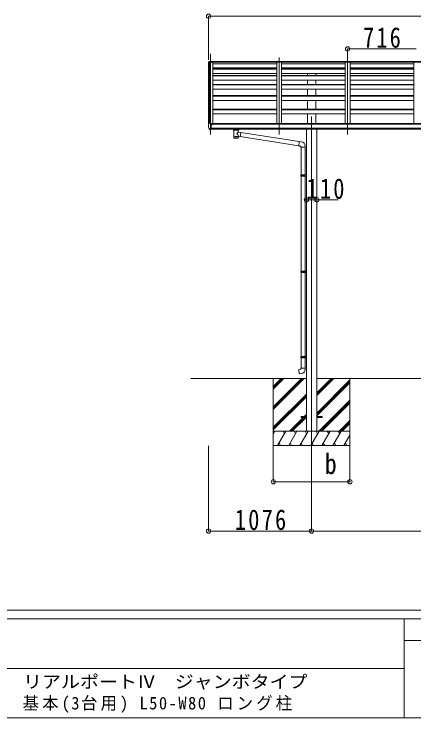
# Model space of a CAD drawing. Units: millimetres at full size. Extents: x -12578 to 12718, y -8779 to 8681.
# Drawn here: x 47 to 4222, y -8779 to -1429 of the extents above; entities that cross this region are included whole.
import ezdxf
from ezdxf.enums import TextEntityAlignment as Align

# ---------------------------------------------------------------- set-up
doc = ezdxf.new("R2010")
doc.units = ezdxf.units.MM
doc.header["$LTSCALE"] = 45
doc.header["$PDMODE"] = 32
doc.header["$PDSIZE"] = 45
for name, color, linetype, lineweight in [('0-0_0', 7, 'Continuous', 9), ('0-1_本体', 4, 'Continuous', 9), ('0-2_部品', 7, 'Continuous', 9), ('0-8_PARTS2', 2, 'Continuous', 9), ('0-A_寸法', 6, 'Continuous', 9), ('F-0_240', 7, 'Continuous', 9)]:
    doc.layers.add(name, color=color, linetype=linetype, lineweight=lineweight)
doc.styles.add('ＭＳ ゴシック', font='')
doc.styles.get('ＭＳ ゴシック').set_extended_font_data('MS Gothic')

msp = doc.modelspace()

# ---------------------------------------------------------------- linework, layer by layer
at = {"layer": '0-0_0'}
for p, q in [((1892.12, -5235.23), (3099.08, -5235.23)), ((2754.08, -5235.23), (2754.08, -5935.23)), ((2754.08, -5529.41), (3048.26, -5235.23)), ((2754.08, -5543.55), (3062.4, -5235.23)), ((2754.08, -5557.69), (3076.55, -5235.23)), ((2754.08, -5345.56), (2864.41, -5235.23)), ((2754.08, -5331.42), (2850.27, -5235.23)), ((2754.08, -5317.28), (2836.13, -5235.23)), ((3209.08, -5235.23), (5999.08, -5235.23)), ((3209.08, -5411.06), (3384.91, -5235.23)), ((3209.08, -5396.92), (3370.77, -5235.23)), ((3209.08, -5382.78), (3356.63, -5235.23)), ((3209.08, -5594.91), (3554.08, -5249.91)), ((3209.08, -5609.05), (3554.08, -5264.05)), ((3209.08, -5623.19), (3554.08, -5278.2)), ((3554.08, -5235.23), (3554.08, -5935.23)), ((2754.08, -5741.54), (3099.08, -5396.54)), ((2754.08, -5755.68), (3099.08, -5410.69)), ((2754.08, -5769.83), (3099.08, -5424.83)), ((3230.89, -5785.23), (3554.08, -5462.04)), ((3245.03, -5785.23), (3554.08, -5476.19)), ((3259.18, -5785.23), (3554.08, -5490.33)), ((2922.52, -5785.23), (3067.18, -5640.58)), ((2936.67, -5785.23), (3081.32, -5640.58)), ((2950.81, -5785.23), (3095.46, -5640.58)), ((3076.18, -5631.58), (3099.08, -5608.68)), ((3090.32, -5631.58), (3099.08, -5622.82)), ((3443.02, -5785.23), (3554.08, -5674.17)), ((3457.17, -5785.23), (3554.08, -5688.32)), ((3471.31, -5786.08), (3554.08, -5703.3)), ((3554.08, -5785.23), (2754.08, -5785.23)), ((2754.08, -5812.74), (2769.96, -5785.23)), ((2798.83, -5935.23), (2885.43, -5785.23)), ((2870.43, -5811.21), (2855.43, -5785.23)), ((2914.3, -5935.23), (3000.9, -5785.23)), ((2985.9, -5811.22), (2970.9, -5785.23)), ((3029.77, -5935.23), (3116.37, -5785.23)), ((3101.37, -5811.21), (3086.37, -5785.23)), ((3145.24, -5935.23), (3231.84, -5785.23)), ((3216.84, -5811.21), (3201.84, -5785.23)), ((3260.71, -5935.23), (3347.31, -5785.23)), ((3332.31, -5811.21), (3317.31, -5785.23)), ((3376.18, -5935.23), (3462.78, -5785.23)), ((3432.78, -5785.23), (3447.78, -5811.21)), ((3548.25, -5785.23), (3554.08, -5795.33)), ((3491.65, -5935.23), (3554.08, -5827.1)), ((2754.08, -5935.23), (3554.08, -5935.23)), ((2813.83, -5909.25), (2828.83, -5935.23)), ((2929.3, -5909.25), (2944.3, -5935.23)), ((3044.77, -5909.25), (3059.77, -5935.23)), ((3160.24, -5909.25), (3175.24, -5935.23)), ((3275.71, -5909.25), (3290.71, -5935.23)), ((3391.18, -5909.25), (3406.18, -5935.23)), ((3506.65, -5909.25), (3521.65, -5935.23))]:
    msp.add_line(p, q, dxfattribs=at)
at = {"layer": '0-1_本体'}
for p, q in [((2078.1, -1935.35), (2078.08, -2575.47)), ((2079.04, -1934.51), (2086.87, -1934.1)), ((2087.08, -1934.09), (2087.08, -2568.92)), ((2087.78, -2568.92), (2087.78, -1934.09)), ((7098.08, -1931.62), (2110.09, -1931.62)), ((7098.08, -1932.53), (2110.09, -1932.53)), ((2113.59, -1924.42), (7094.58, -1924.42)), ((7094.58, -1926), (2113.59, -1926)), ((2123.08, -1932.53), (2123.08, -2578.73)), ((2789.08, -1947.73), (2123.08, -1947.73)), ((2789.08, -1932.53), (2789.08, -2572.32)), ((2839.08, -1932.53), (2839.08, -2572.32)), ((3505.08, -1947.73), (2839.08, -1947.73)), ((3505.08, -1932.53), (3505.08, -2572.32)), ((3555.08, -1932.53), (3555.08, -2572.32)), ((4221.08, -1947.73), (3555.08, -1947.73)), ((4221.08, -1932.53), (4221.08, -2572.32)), ((2789.08, -1991.26), (2123.08, -1991.26)), ((2789.08, -1992.33), (2123.08, -1992.33)), ((2789.08, -1993.64), (2123.08, -1993.64)), ((2123.08, -2002.47), (2789.08, -2002.47)), ((2789.08, -2005.05), (2123.08, -2005.05)), ((2789.08, -2049.79), (2123.08, -2049.79)), ((3505.08, -1991.26), (2839.08, -1991.26)), ((3505.08, -1992.33), (2839.08, -1992.33)), ((3505.08, -1993.64), (2839.08, -1993.64)), ((2839.08, -2002.47), (3505.08, -2002.47)), ((3505.08, -2005.05), (2839.08, -2005.05)), ((3505.08, -2049.79), (2839.08, -2049.79)), ((3111.58, -2002.47), (3111.58, -1993.64)), ((3111.58, -2070.38), (3111.58, -2049.79)), ((3196.58, -2002.47), (3196.58, -1993.64)), ((3196.58, -2070.38), (3196.58, -2049.79)), ((4221.08, -1991.26), (3555.08, -1991.26)), ((4221.08, -1992.33), (3555.08, -1992.33)), ((4221.08, -1993.64), (3555.08, -1993.64)), ((3555.08, -2002.47), (4221.08, -2002.47)), ((4221.08, -2005.05), (3555.08, -2005.05)), ((4221.08, -2049.79), (3555.08, -2049.79)), ((2123.08, -2070.38), (2789.08, -2070.38)), ((2123.08, -2073.95), (2789.08, -2073.95)), ((2123.08, -2118.49), (2789.08, -2118.49)), ((2839.08, -2070.38), (3505.08, -2070.38)), ((2839.08, -2073.95), (3505.08, -2073.95)), ((2839.08, -2118.49), (3505.08, -2118.49)), ((3111.58, -2162.94), (3111.58, -2118.49)), ((3196.58, -2162.94), (3196.58, -2118.49)), ((3555.08, -2070.38), (4221.08, -2070.38)), ((3555.08, -2073.95), (4221.08, -2073.95)), ((3555.08, -2118.49), (4221.08, -2118.49)), ((2123.08, -2162.94), (2789.08, -2162.94)), ((2789.08, -2167.6), (2123.08, -2167.6)), ((2839.08, -2162.94), (3505.08, -2162.94)), ((3505.08, -2167.6), (2839.08, -2167.6)), ((3555.08, -2162.94), (4221.08, -2162.94)), ((4221.08, -2167.6), (3555.08, -2167.6)), ((2123.08, -2211.87), (2789.08, -2211.87)), ((2839.08, -2211.87), (3505.08, -2211.87)), ((3111.58, -2280.14), (3111.58, -2211.87)), ((3196.58, -2280.14), (3196.58, -2211.87)), ((3555.08, -2211.87), (4221.08, -2211.87)), ((2123.08, -2280.14), (2789.08, -2280.14)), ((2123.08, -2285.87), (2789.08, -2285.87)), ((2123.08, -2329.81), (2789.08, -2329.81)), ((2839.08, -2280.14), (3505.08, -2280.14)), ((2839.08, -2285.87), (3505.08, -2285.87)), ((2839.08, -2329.81), (3505.08, -2329.81)), ((3111.58, -2421.54), (3111.58, -2329.81)), ((3196.58, -2421.54), (3196.58, -2329.81)), ((3555.08, -2280.14), (4221.08, -2280.14)), ((3555.08, -2285.87), (4221.08, -2285.87)), ((3555.08, -2329.81), (4221.08, -2329.81)), ((2123.08, -2421.54), (2789.08, -2421.54)), ((2839.08, -2421.54), (3505.08, -2421.54)), ((3555.08, -2421.54), (4221.08, -2421.54)), ((2123.08, -2428.34), (2789.08, -2428.34)), ((2123.08, -2471.89), (2789.08, -2471.89)), ((2839.08, -2428.34), (3505.08, -2428.34)), ((2839.08, -2471.89), (3505.08, -2471.89)), ((3111.58, -2572.32), (3111.58, -2471.89)), ((3196.58, -2572.32), (3196.58, -2471.89)), ((3555.08, -2428.34), (4221.08, -2428.34)), ((3555.08, -2471.89), (4221.08, -2471.89)), ((7080.08, -2572.32), (2128.08, -2572.32)), ((2128.08, -2578.73), (2128.08, -2572.4)), ((7103.58, -2578.73), (2104.58, -2578.73)), ((2104.58, -2620.33), (7103.58, -2620.33)), ((7103.58, -2632.17), (2104.58, -2632.1)), ((3099.08, -2632.11), (3099.08, -5785.23)), ((3209.08, -2632.12), (3209.08, -5785.23))]:
    msp.add_line(p, q, dxfattribs=at)
msp.add_circle((2112.06, -2583.84), 3, dxfattribs=at)
msp.add_arc((2079.09, -1935.51), 1, 93, 173.32986, dxfattribs=at)
at = {"layer": '0-2_部品'}
for p, q in [((2076.09, -1931.91), (2076.09, -1936)), ((2076.09, -1936.68), (2076.09, -1936)), ((2081.11, -1923.76), (2076.63, -1930.19)), ((2076.63, -1930.19), (2076.63, -1933.71)), ((2077.59, -1936.68), (2077.59, -1936)), ((2082.29, -1925.2), (2077.87, -1932.61)), ((2086.98, -1931.93), (2078.93, -1932.32)), ((2086.98, -1932.59), (2078.93, -1933.01)), ((2079.01, -1934.51), (2087.02, -1934.09)), ((2088.12, -1922.95), (2081.87, -1923.34)), ((2082.29, -1925.2), (2098.09, -1924.36)), ((2082.43, -1924.07), (2082.43, -1924.8)), ((2086.98, -1932.59), (2110.09, -1931.19)), ((2087.02, -1934.09), (2110.09, -1934.09)), ((2098.09, -1922.35), (2094.05, -1922.59)), ((2098.09, -1923.12), (2098.09, -1922.35)), ((2113.59, -1923.29), (2098.09, -1922.35)), ((2098.09, -1922.35), (2098.09, -1923.12)), ((2098.09, -1923.12), (2098.09, -1923.84)), ((2098.09, -1926.76), (2098.09, -1924.36)), ((2113.59, -1925.18), (2098.09, -1924.36)), ((2113.59, -1927.58), (2110.09, -1927.4)), ((2113.59, -1928.88), (2110.09, -1928.88)), ((2110.09, -1931.19), (2110.09, -1934.09)), ((2113.59, -1923.29), (2113.59, -1924.06)), ((2113.59, -1924.06), (2113.59, -1924.79)), ((2113.59, -1924.79), (2113.59, -1925.18)), ((2113.59, -1925.18), (2113.59, -1927.58)), ((2113.59, -1928.88), (2113.59, -1927.58)), ((2082.99, -2569.49), (2078.93, -2575.3)), ((2098.08, -2637.42), (2098.08, -2568.92)), ((2099.58, -2569.84), (2098.08, -2569.84)), ((2099.58, -2569.84), (2099.58, -2576.01)), ((2109.26, -2571.34), (2099.58, -2570.62)), ((2110.08, -2573.65), (2110.08, -2571.75)), ((2076.08, -2578.29), (2076.08, -2578.92)), ((2090.46, -2635.61), (2080.71, -2620.23)), ((2096.58, -2637.33), (2092.87, -2637.1)), ((2096.58, -2637.33), (2098.08, -2637.42)), ((2104.58, -2578.65), (2098.08, -2578.26)), ((2098.08, -2635.22), (2098.58, -2635.22)), ((2098.58, -2635.22), (2099.08, -2634.22)), ((2104.58, -2634.22), (2099.08, -2634.22)), ((2099.58, -2573.61), (2113.58, -2573.66)), ((2109.06, -2583.84), (2109.58, -2583.84)), ((2109.58, -2583.84), (2109.88, -2583.84)), ((2114.58, -2574.77), (2114.58, -2578.73)), ((2338.58, -2638.22), (2338.58, -2632.1)), ((2342.68, -2642.72), (2342.67, -2723.01)), ((2388.48, -2660.29), (2388.48, -2642.71)), ((2392.58, -2638.22), (2392.58, -2632.1)), ((2413.7, -2664.2), (2388.48, -2660.29)), ((2388.5, -2723.01), (2388.48, -2706.38)), ((2388.48, -2706.64), (2406.68, -2709.46)), ((2413.7, -2664.2), (2406.68, -2709.46)), ((3021.48, -2803.05), (2406.95, -2707.72)), ((3025.15, -2761.12), (2413.39, -2666.21)), ((3046, -2762.68), (3025.17, -2760.86)), ((3041.08, -2818.43), (3087.08, -2818.43)), ((3043.08, -2818.43), (3043.08, -3108.71)), ((3085.08, -2818.43), (3085.08, -3106.15)), ((3087.08, -2818.43), (3087.08, -2807.51)), ((3041.08, -3110.71), (3042.08, -3108.71)), ((3041.08, -3110.71), (3085.08, -3110.71)), ((3041.08, -3110.71), (3041.08, -3118.71)), ((3041.08, -3118.71), (3085.08, -3118.71)), ((3041.08, -3118.71), (3042.08, -3120.71)), ((3042.08, -3108.71), (3085.08, -3108.71)), ((3042.08, -3120.71), (3085.08, -3120.71)), ((3043.08, -3120.71), (3043.08, -4114.89)), ((3080.61, -3110.71), (3080.18, -3108.71)), ((3083.08, -3106.21), (3099.08, -3105.74)), ((3083.08, -3108.21), (3083.08, -3106.21)), ((3083.08, -3108.21), (3085.08, -3108.21)), ((3083.08, -3123.21), (3083.08, -3121.21)), ((3083.08, -3123.21), (3099.08, -3123.68)), ((3085.08, -3123.27), (3085.08, -4112.34)), ((3099.08, -3105.74), (3099.08, -3123.68)), ((3041.08, -4116.89), (3042.08, -4114.89)), ((3042.08, -4114.89), (3085.08, -4114.89)), ((3080.61, -4116.89), (3080.18, -4114.89)), ((3083.08, -4112.39), (3099.08, -4111.92)), ((3083.08, -4114.39), (3083.08, -4112.39)), ((3083.08, -4114.39), (3085.08, -4114.39)), ((3099.08, -4111.92), (3099.08, -4129.86)), ((3041.08, -4116.89), (3085.08, -4116.89)), ((3041.08, -4116.89), (3041.08, -4124.89)), ((3041.08, -4124.89), (3085.08, -4124.89)), ((3041.08, -4124.89), (3042.08, -4126.89)), ((3042.08, -4126.89), (3085.08, -4126.89)), ((3043.08, -4126.89), (3043.08, -5005.08)), ((3083.08, -4129.39), (3083.08, -4127.39)), ((3083.08, -4129.39), (3099.08, -4129.86)), ((3085.08, -4129.45), (3085.08, -5002.52)), ((3041.08, -5007.08), (3042.08, -5005.08)), ((3041.08, -5007.08), (3085.08, -5007.08)), ((3041.08, -5007.08), (3041.08, -5015.08)), ((3041.08, -5015.08), (3085.08, -5015.08)), ((3041.08, -5015.08), (3042.08, -5017.08)), ((3042.08, -5005.08), (3085.08, -5005.08)), ((3042.08, -5017.08), (3085.08, -5017.08)), ((3043.08, -5017.08), (3043.08, -5127.08)), ((3080.61, -5007.08), (3080.18, -5005.08)), ((3083.08, -5002.58), (3099.08, -5002.11)), ((3083.08, -5004.58), (3083.08, -5002.58)), ((3083.08, -5004.58), (3085.08, -5004.58)), ((3083.08, -5019.58), (3083.08, -5017.58)), ((3083.08, -5019.58), (3099.08, -5020.05)), ((3085.08, -5019.64), (3085.08, -5127.08)), ((3099.08, -5002.11), (3099.08, -5020.05)), ((3041.08, -5127.08), (3087.08, -5127.08)), ((3041.08, -5137.08), (3041.08, -5127.08)), ((3087.08, -5127.08), (3087.08, -5138))]:
    msp.add_line(p, q, dxfattribs=at)
at = {"layer": '0-2_部品', "color": 4}
for p, q in [((3044.28, -5631.58), (3044.28, -5640.58)), ((3044.28, -5631.58), (3099.08, -5631.58)), ((3044.28, -5640.58), (3099.08, -5640.58)), ((3209.08, -5631.58), (3263.88, -5631.58)), ((3209.08, -5640.58), (3263.88, -5640.58)), ((3263.88, -5631.58), (3263.88, -5640.58))]:
    msp.add_line(p, q, dxfattribs=at)
at = {"layer": '0-2_部品'}
for points in [[(2081.87, -1923.34), (2081.99, -1923.34), (2082.33, -1923.56), (2082.43, -1924.07)], [(2082.43, -1924.8), (2082.37, -1925.01), (2082.29, -1925.2)], [(2086.98, -1931.93), (2110.09, -1930.55), (2110.09, -1931.19)], [(2098.09, -1924.36), (2098.09, -1923.84), (2098.09, -1923.12)], [(2098.09, -1926.76), (2110.09, -1927.18), (2110.09, -1930.55)], [(2098.08, -2568.92), (2086.08, -2568.92), (2083.75, -2569.06)], [(2109.26, -2571.34), (2109.43, -2571.36), (2109.58, -2571.39), (2109.73, -2571.43), (2109.85, -2571.48), (2109.95, -2571.54), (2110.02, -2571.61), (2110.07, -2571.68), (2110.08, -2571.75)], [(2098.08, -2623.53), (2101.25, -2623.12), (2104.58, -2622.69)], [(2104.58, -2634.22), (2104.58, -2576.01), (2099.58, -2576.01)], [(2109.88, -2582.65), (2109.88, -2583.84), (2114.58, -2583.84)], [(2114.58, -2582.22), (2114.58, -2583.84), (2115.06, -2583.84)], [(2338.62, -2638.28), (2338.6, -2637.92), (2338.84, -2636.96), (2339.36, -2636.08), (2340.17, -2635.24), (2341.28, -2634.44), (2342.68, -2633.72)], [(2338.62, -2638.16), (2338.6, -2638.52), (2338.84, -2639.48), (2339.36, -2640.36), (2340.17, -2641.2), (2341.28, -2642), (2342.68, -2642.72)], [(2388.48, -2633.73), (2388.72, -2633.82), (2390.07, -2634.56), (2391.18, -2635.41), (2391.94, -2636.27), (2392.4, -2637.17), (2392.57, -2638.06)], [(2388.48, -2642.71), (2388.72, -2642.61), (2390.07, -2641.88), (2391.18, -2641.03), (2391.94, -2640.17), (2392.4, -2639.27), (2392.57, -2638.38)], [(3025.17, -2760.86), (3021.16, -2806.68), (3041.08, -2808.43), (3041.08, -2818.43)], [(3080.61, -3110.71), (3080.61, -3118.71), (3080.18, -3120.71)], [(3083.08, -3121.21), (3085.08, -3121.21), (3085.08, -3108.21)], [(3083.08, -4127.39), (3085.08, -4127.39), (3085.08, -4114.39)], [(3080.61, -4116.89), (3080.61, -4124.89), (3080.18, -4126.89)], [(3080.61, -5007.08), (3080.61, -5015.08), (3080.18, -5017.08)], [(3083.08, -5017.58), (3085.08, -5017.58), (3085.08, -5004.58)], [(3046, -5182.83), (3025.17, -5184.65), (3021.16, -5138.83), (3041.08, -5137.08)]]:
    msp.add_lwpolyline(points, dxfattribs=at)
for centre, radius, start, end in [((2079.08, -1936), 2.99, 92.88363, 179.89821), ((2276.58, -1936.68), 200.5, 180.00038, 188.11165), ((2079.35, -1935.52), 3.27, 116.90088, 146.38921), ((2276.59, -1936.33), 199.01, 180.00039, 184.08805), ((2276.59, -1936.68), 199.01, 180.00039, 184.08802), ((2079.09, -1936), 1.5, 92.88363, 179.89821), ((2081.93, -1924.34), 1, 93.49169, 145.07667), ((2078.66, -1719.51), 203.67, 272.66471, 274.33431), ((2083.81, -2570.06), 1, 93.5, 145), ((2079.08, -2578.29), 3, 93, 180), ((2268.57, -2578.92), 192.49, 180.0008, 192.1233), ((2083.31, -2618.73), 3, 191.83348, 210), ((2093.06, -2634.11), 3, 210, 266.5), ((2112.08, -2583.84), 2.5, 151.64236, 180), ((2112.08, -2583.84), 2.5, 0, 151.64236), ((2355.65, -2683.44), 51.38, 92.46126, 104.61963), ((2375.54, -2683.44), 51.38, 75.38037, 87.53874), ((3042.08, -2807.51), 45, 0, 85), ((3042.08, -5138), 45, 275, 0)]:
    msp.add_arc(centre, radius, start, end, dxfattribs=at)
for centre, major_axis, ratio, start_param, end_param in [((2079.09, -1931.91), (0, -3.01), 0.996195, 4.1015237, 4.712389), ((2079.09, -1935.87), (-0.11, 3.55), 0.844901, 0.0150814, 0.3799029), ((2113.58, -2574.77), (-0.02, 1.1), 0.906239, 4.6917496, 6.2625459), ((2365.58, -2643.91), (-22.91, -0.42), 0.072511, 4.711586, 6.2823824), ((2365.61, -2642.28), (-22.91, -0.42), 0.072511, 4.711586, 6.2823824), ((2365.56, -2642.29), (22.92, -0.42), 0.07247, 0.0008089, 1.5716053), ((2365.56, -2643.91), (22.92, -0.42), 0.07247, 0.0008089, 1.5716053), ((2376.58, -2638.22), (16, 0), 0.361356, 0, 0.0194874), ((2376.58, -2638.22), (16, 0), 0.361356, 6.2636979, 6.2831853), ((2365.58, -2710.57), (22.91, 0), 0.122865, 6.2831853, 9.424778), ((2365.58, -2679.84), (-22.81, 26.62), 0.234429, 3.1563334, 4.5976381), ((2368.14, -2682.49), (20.32, 22.25), 0.045535, 4.9756507, 6.2441899), ((2365.58, -2723.01), (22.92, 0), 0.101955, 6.2829723, 9.4248207), ((2365.58, -2723.01), (22.92, 0), 0.101955, 3.1415499, 6.2833984)]:
    msp.add_ellipse(centre, major_axis=major_axis, ratio=ratio, start_param=start_param, end_param=end_param, dxfattribs=at)
at = {"layer": '0-8_PARTS2'}
for p, q in [((2098.09, -1844.45), (2098.08, -2686)), ((2814.08, -2686), (2814.08, -1881.75)), ((3530.08, -2686), (3530.08, -1881.75)), ((3154.08, -2497.2), (3154.08, -6003.23))]:
    msp.add_line(p, q, dxfattribs=at)
at = {"layer": '0-A_寸法'}
for p, q in [((2078.09, -1451.34), (2078.09, -1906.91)), ((2078.09, -1451.34), (7130.08, -1451.34)), ((3530.08, -1792.78), (3530.08, -1910.38)), ((3530.08, -1792.78), (4246.08, -1792.78)), ((3099.08, -3368.46), (3209.08, -3368.46)), ((3209.08, -3368.46), (3430.82, -3368.46)), ((2078.09, -6828.11), (2078.09, -5938.72)), ((2754.08, -6313.12), (2754.08, -5938.72)), ((3154.08, -6828.11), (3154.08, -5938.72)), ((3554.08, -6313.12), (3554.08, -5938.72)), ((2754.08, -6313.12), (3554.08, -6313.12)), ((2078.09, -6828.11), (3154.08, -6828.11)), ((3154.08, -6828.11), (6054.08, -6828.11))]:
    msp.add_line(p, q, dxfattribs=at)
for p in [(2078.09, -1451.34), (3530.08, -1792.78), (3099.08, -3368.46), (3209.08, -3368.46), (2754.08, -6313.12), (3554.08, -6313.12), (2078.09, -6828.11), (3154.08, -6828.11)]:
    msp.add_point(p, dxfattribs=at)
at = {"layer": 'F-0_240', "color": 5}
for p, q in [((-12578.18, -7653.98), (12081.82, -7653.98)), ((-12578.18, -7743.98), (8081.68, -7743.98)), ((4121.68, -7743.98), (4121.68, -8778.98)), ((4121.68, -7968.98), (6821.68, -7968.98)), ((-5103.32, -8261.48), (4121.68, -8261.48)), ((-12578.18, -8778.98), (12081.82, -8778.98))]:
    msp.add_line(p, q, dxfattribs=at)

# ---------------------------------------------------------------- texts
at = {"layer": '0-A_寸法', "color": 7, "style": 'ＭＳ ゴシック', "width": 0.85}
msp.add_text('b', height=214.4, dxfattribs=at).set_placement((3292.21, -6296.32), align=Align.BOTTOM_LEFT)
at = {"layer": '0-A_寸法', "color": 7, "char_height": 214.4, "attachment_point": 7, "style": 'ＭＳ ゴシック'}
for s, insert in [('\\T1.19;\\W0.8;716', (3691.21, -1783.78)), ('\\T1.19;\\W0.8;110', (3102.21, -3361.26)), ('\\T1.2;\\W0.8;1076', (2351.71, -6819.11))]:
    msp.add_mtext(s, dxfattribs=dict(at, insert=insert))
at = {"layer": 'F-0_240', "style": 'ＭＳ ゴシック', "width": 1.1}
msp.add_text('リアルポートⅣ\u3000ジャンボタイプ', height=132, dxfattribs=at).set_placement((140.59, -8506.57), align=Align.BOTTOM_LEFT)
at = {"layer": 'F-0_240', "insert": (135.99, -8725.57), "char_height": 132, "attachment_point": 7, "style": 'ＭＳ ゴシック'}
msp.add_mtext('\\T1.19;\\W0.95;基本(3台用)\\~L50-W80\\~ロング柱', dxfattribs=at)

doc.saveas('drawing.dxf')
